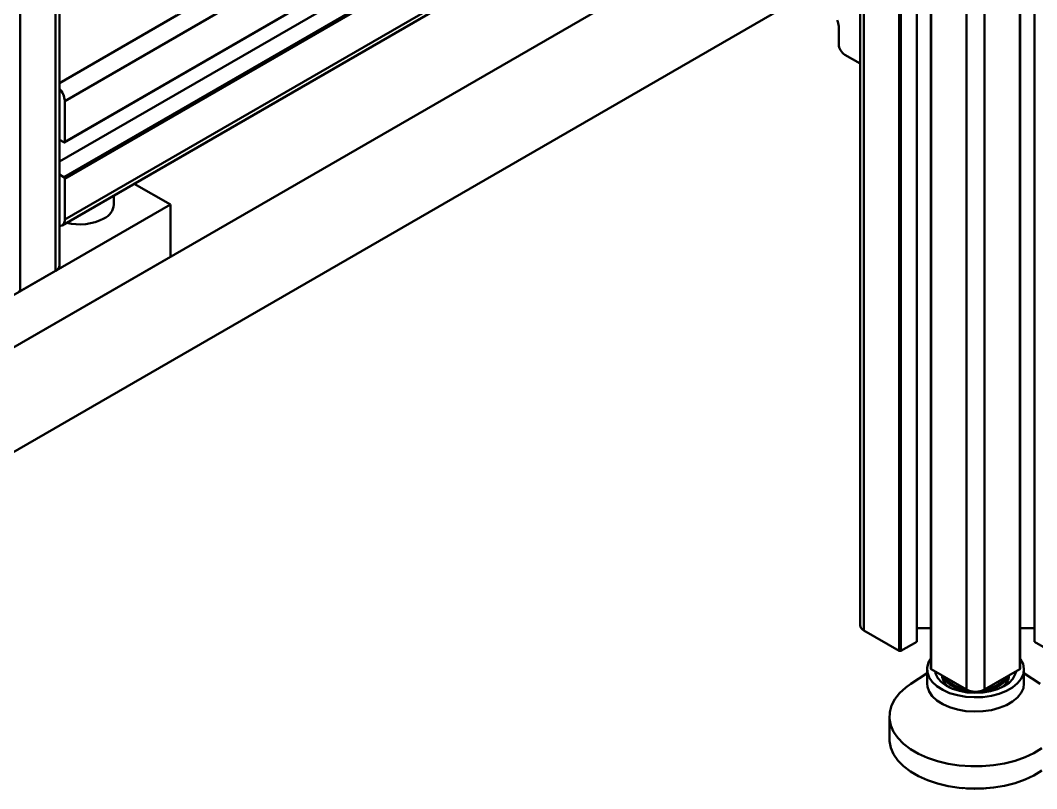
# Model space of a CAD drawing. Header units: millimetres. Extents: x 32504 to 36677, y 41990 to 42879.
# Drawn here: x 33497.46 to 33545.07, y 42333.5 to 42369.51 of the extents above; entities that cross this region are included whole.
import ezdxf

# ---------------------------------------------------------------- set-up
doc = ezdxf.new("R2010")
doc.units = ezdxf.units.MM
doc.layers.add('Net_dam', color=7, linetype='Continuous', lineweight=50)

msp = doc.modelspace()

# ---------------------------------------------------------------- linework, layer by layer
at = {"layer": 'Net_dam'}
for p, q in [((33499.1173, 42357.7724), (33499.1173, 42682.7557)), ((33499.293, 42358.0174), (33499.293, 42682.8571)), ((33497.4626, 42356.8172), (33497.4626, 42681.8005)), ((33524.4665, 42381.0933), (33499.293, 42366.5609)), ((33525.3151, 42380.6034), (33499.5415, 42365.7246)), ((33527.6491, 42379.256), (33499.293, 42362.8864)), ((33499.5291, 42363.7865), (33526.9876, 42379.6379)), ((33526.97, 42379.6481), (33499.5415, 42363.8139)), ((33528.3845, 42378.8315), (33499.4991, 42362.1563)), ((33528.4693, 42378.7825), (33499.5415, 42362.0829)), ((33530.1242, 42377.8272), (33499.5415, 42360.1722)), ((33499.4172, 42359.8974), (33530.3, 42377.7257)), ((33476.207, 42342.097), (33532.7119, 42374.7166)), ((33536.801, 42373.7298), (33536.801, 42341.1676)), ((33536.9768, 42340.9227), (33536.9768, 42373.5843)), ((33539.4517, 42340.392), (33539.4517, 42373.0536)), ((33538.6314, 42339.9675), (33538.6314, 42372.6291)), ((33538.7163, 42339.9675), (33538.7163, 42372.6291)), ((33544.9671, 42340.392), (33544.9671, 42372.4426)), ((33540.1129, 42371.7783), (33540.1129, 42339.1266)), ((33540.1305, 42339.1021), (33540.1305, 42371.7637)), ((33544.2883, 42339.1021), (33544.2883, 42371.7637)), ((33544.3058, 42339.1266), (33544.3058, 42371.7882)), ((33476.207, 42337.1978), (33534.8334, 42371.042)), ((33541.7851, 42338.1469), (33541.7851, 42370.8085)), ((33542.6336, 42338.1469), (33542.6336, 42370.8085)), ((33499.293, 42366.5609), (33504.7741, 42369.7251)), ((33535.803, 42369.2273), (33535.803, 42368.3828)), ((33536.0858, 42367.8929), (33536.801, 42367.48)), ((33499.5415, 42365.7246), (33499.5415, 42363.8139)), ((33499.4991, 42363.7894), (33499.293, 42363.9084)), ((33499.293, 42362.2753), (33499.4991, 42362.1563)), ((33499.5415, 42362.0829), (33499.5415, 42360.1722)), ((33504.4913, 42360.8748), (33502.8008, 42361.8507)), ((33501.8486, 42360.8748), (33501.8486, 42361.3011)), ((33504.4913, 42360.8748), (33483.2781, 42348.6287)), ((33504.4913, 42358.4252), (33504.4913, 42360.8748)), ((33504.4913, 42358.4252), (33483.2781, 42346.179)), ((33499.1173, 42357.7724), (33497.4626, 42356.8172)), ((33538.6314, 42339.9675), (33536.9768, 42340.9227)), ((33540.1129, 42341.0233), (33539.4517, 42341.0233)), ((33544.9671, 42341.0233), (33544.3058, 42341.0233)), ((33539.4517, 42340.392), (33538.7163, 42339.9675)), ((33545.7025, 42339.9675), (33544.9671, 42340.392)), ((33539.9412, 42338.9197), (33539.1806, 42338.4205)), ((33539.9412, 42339.0936), (33539.9412, 42338.4258)), ((33541.7851, 42338.1469), (33540.1305, 42339.1021)), ((33540.326, 42338.9892), (33540.3187, 42338.9588)), ((33544.2883, 42339.1021), (33542.6336, 42338.1469)), ((33544.1, 42338.9588), (33544.0927, 42338.9892)), ((33544.4776, 42338.4258), (33544.4776, 42339.0936)), ((33545.2381, 42338.4205), (33544.4776, 42338.9197)), ((33538.1759, 42336.8827), (33538.1759, 42335.8332)), ((33541.4246, 42333.5492), (33541.4268, 42333.549)), ((33541.5792, 42333.5333), (33541.6038, 42333.5308)), ((33541.7871, 42333.517), (33541.9683, 42333.5082)), ((33542.1532, 42333.5042), (33542.3349, 42333.5051)), ((33542.5196, 42333.511), (33542.5933, 42333.5153)), ((33542.6399, 42333.518), (33542.7005, 42333.5216)), ((33542.8833, 42333.5372), (33542.899, 42333.539))]:
    msp.add_line(p, q, dxfattribs=at)
at = {"layer": 'Net_dam', "flags": 128}
for points in [[(33544.3172, 42339.5772), (33544.4329, 42339.3522), (33544.4772, 42339.1188), (33544.4485, 42338.8847), (33544.3479, 42338.6572), (33544.1786, 42338.4438), (33543.946, 42338.2513), (33543.6575, 42338.0858), (33543.3225, 42337.9527), (33542.9518, 42337.8563), (33542.5571, 42337.7997), (33542.1513, 42337.7846), (33541.7474, 42337.8116), (33541.3583, 42337.8798), (33540.9966, 42337.9871), (33540.6738, 42338.1299), (33540.4004, 42338.3036), (33540.1851, 42338.5028), (33540.0349, 42338.721), (33539.9546, 42338.9511), (33539.9468, 42339.1858), (33540.0117, 42339.4175), (33540.1129, 42339.5934)], [(33544.1071, 42338.9975), (33544.0722, 42338.8636), (33543.9587, 42338.6582), (33543.778, 42338.4695), (33543.5369, 42338.3049), (33543.2449, 42338.1705), (33542.913, 42338.0716), (33542.5541, 42338.012), (33542.182, 42337.994), (33541.8109, 42338.0182), (33541.4551, 42338.0837), (33541.1284, 42338.1881), (33540.8431, 42338.3272), (33540.6104, 42338.4958), (33540.4391, 42338.6874), (33540.3358, 42338.8946), (33540.3117, 42338.9975)], [(33540.6673, 42338.7922), (33540.6941, 42338.7271), (33540.8197, 42338.5447), (33541.0102, 42338.3821), (33541.2568, 42338.247), (33541.548, 42338.1457), (33541.8701, 42338.0829), (33541.9835, 42338.0709)], [(33542.4352, 42338.0709), (33542.5461, 42338.0826), (33542.8684, 42338.1451), (33543.1598, 42338.2461), (33543.4068, 42338.381), (33543.5979, 42338.5433), (33543.724, 42338.7256), (33543.7515, 42338.7922)], [(33539.1806, 42338.4205), (33538.9367, 42338.2438), (33538.6516, 42337.9798), (33538.4301, 42337.6963), (33538.276, 42337.3982), (33538.192, 42337.091), (33538.1798, 42336.78), (33538.2394, 42336.4709), (33538.3699, 42336.1691), (33538.569, 42335.88), (33538.833, 42335.6088), (33539.1572, 42335.3604), (33539.5359, 42335.1391), (33539.9623, 42334.949), (33540.4288, 42334.7933), (33540.9271, 42334.675), (33541.4483, 42334.596), (33541.983, 42334.5579), (33542.5218, 42334.5612), (33543.055, 42334.6059), (33543.5732, 42334.6913), (33544.0669, 42334.8158), (33544.5276, 42334.9772), (33544.9468, 42335.1726), (33545.3173, 42335.3985)], [(33544.4776, 42338.4258), (33544.4485, 42338.2168), (33544.3479, 42337.9894), (33544.1786, 42337.776), (33543.946, 42337.5834), (33543.6575, 42337.418), (33543.3225, 42337.2849), (33542.9518, 42337.1885), (33542.5571, 42337.1318), (33542.1513, 42337.1168), (33541.7474, 42337.1438), (33541.3583, 42337.212), (33540.9966, 42337.3192), (33540.6738, 42337.462), (33540.4004, 42337.6358), (33540.1851, 42337.835), (33540.0349, 42338.0531), (33539.9546, 42338.2832), (33539.9412, 42338.4258)], [(33538.1759, 42335.8332), (33538.1798, 42335.7305), (33538.2394, 42335.4214), (33538.3699, 42335.1196), (33538.569, 42334.8306), (33538.833, 42334.5594), (33539.1572, 42334.311), (33539.5359, 42334.0897), (33539.9623, 42333.8995), (33540.4288, 42333.7439), (33540.9271, 42333.6255), (33541.4483, 42333.5466), (33541.983, 42333.5084), (33542.5218, 42333.5117), (33543.055, 42333.5565), (33543.5732, 42333.6419), (33544.0669, 42333.7664), (33544.5276, 42333.9277), (33544.9468, 42334.1231), (33545.3173, 42334.349)]]:
    msp.add_lwpolyline(points, dxfattribs=at)
at = {"layer": 'Net_dam'}
for centre, radius, start, end in [((33535.2262, 42369.2076), 0.5771, 1.9565, 31.14373), ((33536.4171, 42368.4107), 0.6147, 182.60548, 237.39452), ((33498.6149, 42365.681), 0.9277, 2.69722, 43.03007), ((33499.5157, 42363.8097), 0.0262, 230.79671, 9.21404), ((33499.4494, 42362.0787), 0.0922, 2.60548, 57.39452), ((33501.0606, 42360.9455), 0.7912, 293.81015, 354.86971), ((33499.2864, 42360.1285), 0.2589, 271.4647, 9.71374), ((33500.2428, 42362.4324), 2.4861, 255.80856, 297.22237), ((33498.9927, 42358.0473), 0.3018, 294.37466, 354.3052), ((33497.4202, 42356.8991), 0.0922, 242.60967, 297.39033), ((33537.1013, 42341.1975), 0.3018, 185.6948, 245.62534), ((33538.6738, 42340.0494), 0.0922, 242.60967, 297.39033), ((33540.1429, 42339.1296), 0.0302, 185.6948, 245.62534), ((33541.3499, 42338.8664), 0.7141, 183.40513, 240.68927), ((33541.8854, 42339.5585), 1.3905, 216.24425, 263.76113), ((33542.5069, 42339.6042), 1.439, 277.08638, 322.90825), ((33543.0683, 42338.8667), 0.7146, 299.3318, 356.5738), ((33544.2758, 42339.1296), 0.0302, 294.37466, 354.3052), ((33542.2094, 42338.9657), 0.9222, 242.60967, 297.39033)]:
    msp.add_arc(centre, radius, start, end, dxfattribs=at)
for centre, major_axis, ratio, start_param, end_param in [((33541.9549, 42333.5343), (-0.0199, 0.0242), 0.4890006, 2.7235523, 2.9662923), ((33542.1677, 42333.5297), (0.0223, 0.0227), 0.515038, 3.3594318, 3.6131054), ((33542.3201, 42333.5305), (0.0228, -0.0224), 0.5202573, 5.7993228, 6.0506874), ((33542.5327, 42333.5372), (0.0194, 0.0245), 0.4820608, 3.3121602, 3.5471599)]:
    msp.add_ellipse(centre, major_axis=major_axis, ratio=ratio, start_param=start_param, end_param=end_param, dxfattribs=at)

doc.saveas('drawing.dxf')
